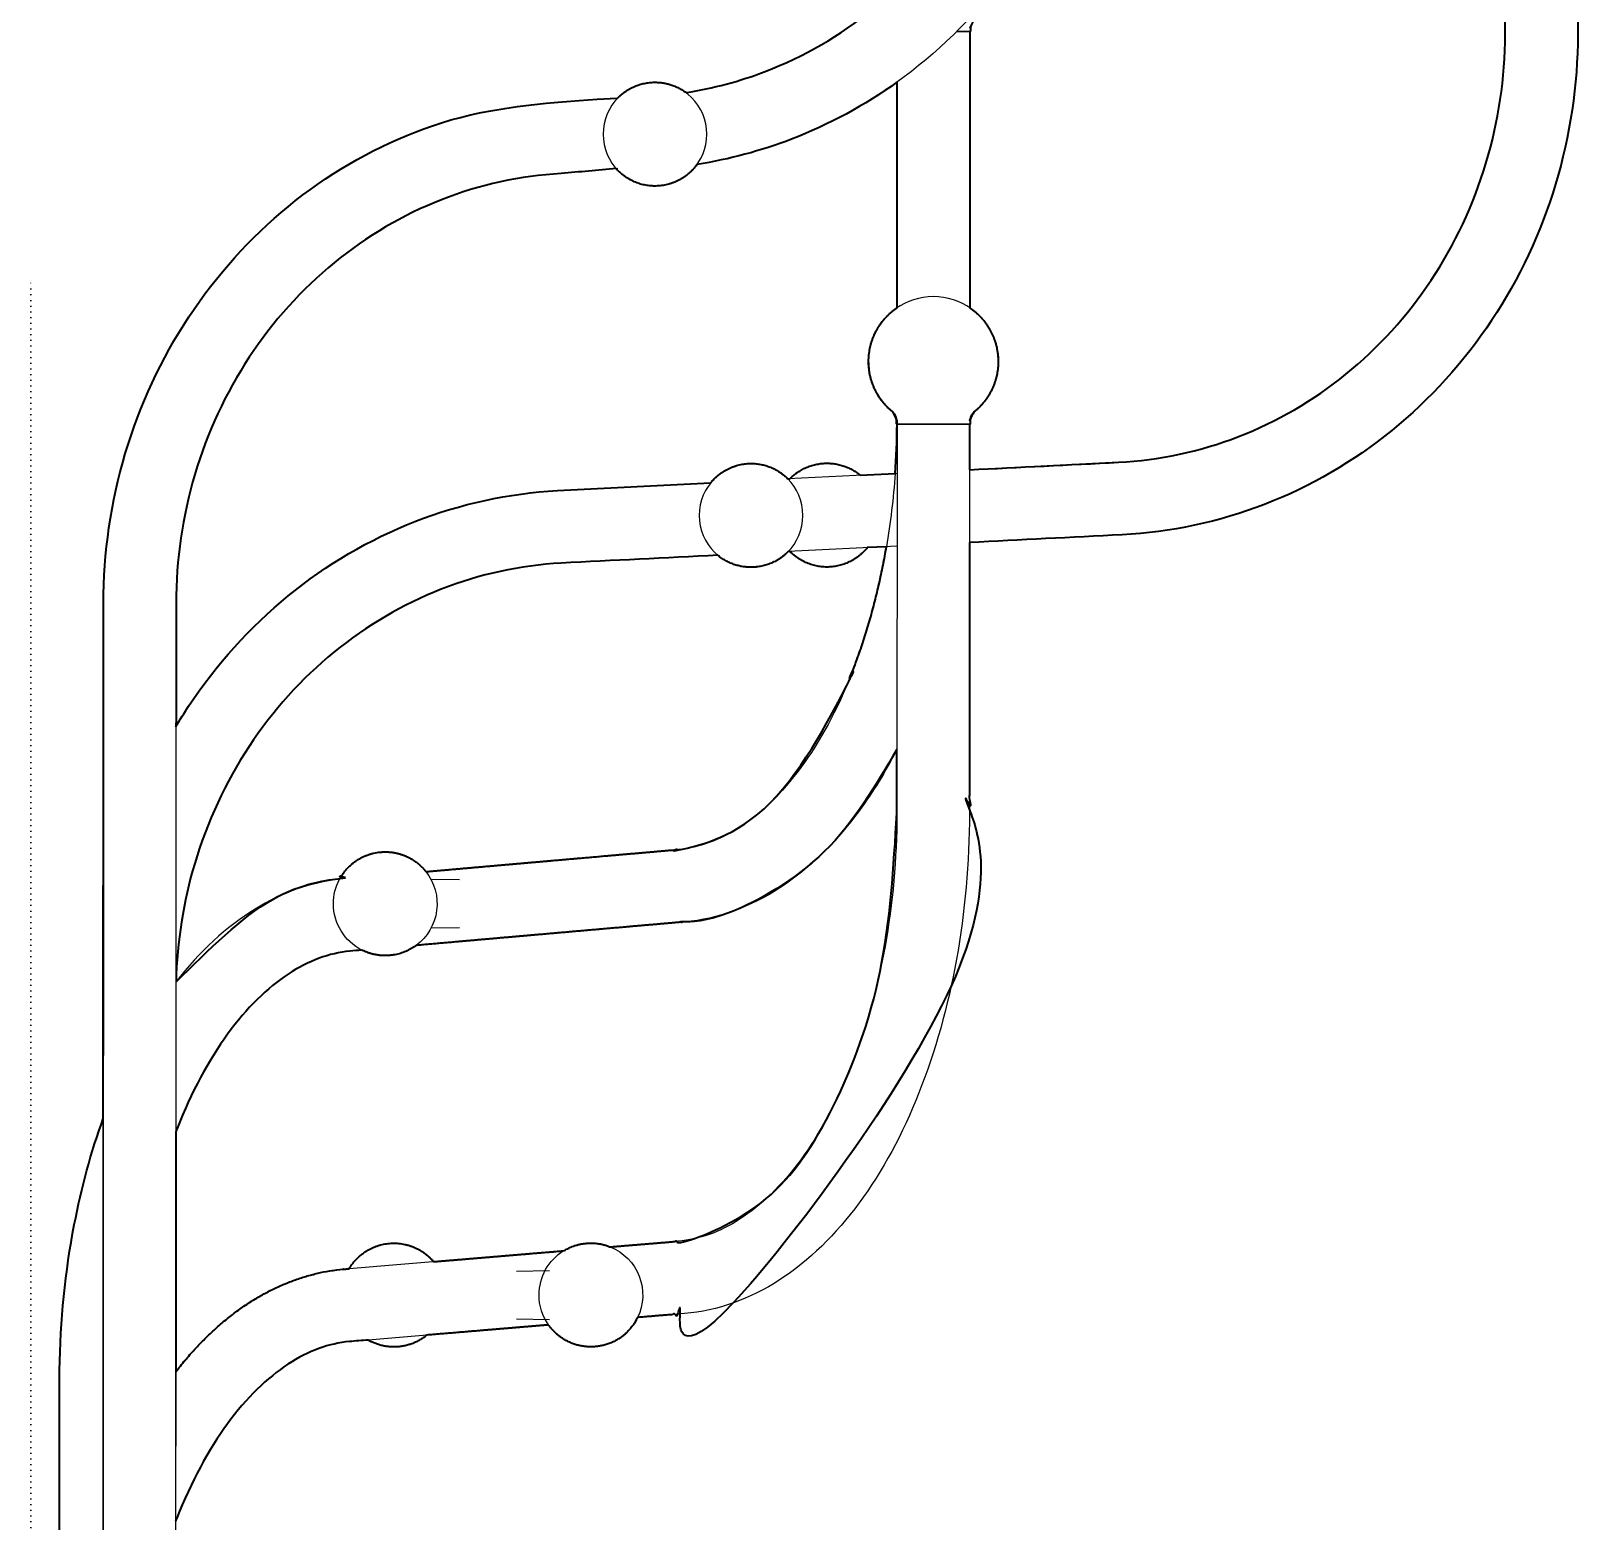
# Model space of a CAD drawing. Header units: millimetres. Extents: x 43 to 2212, y -454 to 621.
# Drawn here: x 1297.2 to 1595.6, y 159.3 to 446.5 of the extents above; entities that cross this region are included whole.
import ezdxf

# ---------------------------------------------------------------- set-up
doc = ezdxf.new("R2010")
doc.units = ezdxf.units.MM
doc.linetypes.add('Dots', pattern=[1, 0, -1])
doc.layers.add('Blocks', color=7, linetype='Continuous')
for name, color, linetype, lineweight, true_color in [('Blocks$Inner', 7, 'Continuous', 25, 0x007f00), ('Blocks$Outline', 7, 'Continuous', 35, 0xff3f3f), ('Groud', 7, 'Dots', 25, 0x243775)]:
    doc.layers.add(name, color=color, linetype=linetype, lineweight=lineweight, true_color=true_color)

# ---------------------------------------------------------------- blocks, each defined once
blk = doc.blocks.new('Coat Tree Wall Rack Right')
at = {"layer": 'Blocks$Inner'}
for p, q in [((284.35, 469.72), (284.32, 394.72)), ((298.35, 469.72), (298.32, 394.72)), ((181.07, 395.25), (181.04, 342)), ((167.06, 385.52), (167.04, 342.01)), ((113.15, 382.41), (112.97, 382.4)), ((113.21, 368.85), (102.25, 367.87)), ((166.93, 320.46), (166.93, 319.66)), ((167.03, 319.56), (167, 244.56)), ((181.03, 319.56), (181, 244.56)), ((181.13, 319.66), (181.13, 320.45)), ((209.73, 312.22), (181.03, 310.77)), ((167.03, 310.07), (145.99, 309)), ((167.02, 296.05), (146.02, 294.99)), ((210.43, 298.24), (181.02, 296.75)), ((132.46, 294.3), (102.24, 292.78)), ((27.99, 284.98), (27.98, 261.31)), ((27.98, 261.31), (27.88, 43.9)), ((82.67, 231.71), (77.15, 231.83)), ((82.66, 222.5), (77.14, 222.39)), ((27.96, 209.96), (27.93, 136.9)), ((124.88, 162.09), (111.74, 160.99)), ((93.65, 156.32), (100.02, 156.46)), ((93.66, 147.11), (100.02, 146.98)), ((126.05, 148.14), (117, 147.38)), ((5.52, 135.01), (5.5, 75))]:
    blk.add_line(p, q, dxfattribs=at)
for points in [[(101.53, 306.76), (131.08, 308.25)], [(13.99, 284.99), (13.91, 110.68), (13.9, 74.99), (13.91, 110.68), (13.96, 209.97)], [(124.89, 237.59), (110.19, 236.3), (100.93, 235.49), (76.18, 233.32)], [(126.11, 223.64), (115.32, 222.7), (98.24, 221.2), (74.3, 219.1)], [(63.85, 218.19), (61.51, 217.98), (61.48, 217.98)], [(102.76, 160.24), (61.38, 156.78), (60.25, 156.69)], [(99.83, 145.95), (65.01, 143.04), (61.42, 142.74)], [(27.93, 136.9), (27.91, 108.14)]]:
    blk.add_lwpolyline(points, dxfattribs=at)
at = {"layer": 'Blocks$Inner', "extrusion": (0, 0, -1)}
for centre in [(-120.34, 375.46), (-138.87, 301.98)]:
    blk.add_circle(centre, 10, dxfattribs=at)
at = {"layer": 'Blocks$Inner'}
for centre, radius, start, end in [((174.04, 331.65), 12.5, 308.4637, 231.4839), ((68.33, 227.13), 10, 38.2779, 151.8092), ((107.99, 151.72), 10, 67.9975, 121.5593)]:
    blk.add_arc(centre, radius, start, end, dxfattribs=at)
at = {"layer": 'Blocks$Inner', "extrusion": (0, 0, -1)}
for centre, start, end in [((-153.51, 302.03), 44.3551, 129.866), ((-153.51, 302.03), 218.8498, 315.3713), ((-68.33, 227.13), 141.7221, 233.3558), ((-68.33, 227.13), 0, 28.1908), ((-68.33, 227.13), 296.6358, 0), ((-68.33, 227.13), 233.3558, 296.6358), ((-70, 151.7), 30.5343, 139.9089), ((-107.99, 151.72), 0, 58.4407), ((-107.99, 151.72), 112.0025, 205.7034), ((-107.99, 151.72), 324.7398, 0), ((-107.99, 151.72), 205.7034, 324.7398), ((-70, 151.7), 230.5033, 299.94)]:
    blk.add_arc(centre, 10, start, end, dxfattribs=at)
at = {"layer": 'Blocks$Inner'}
for points, knots in [([(193.31, 464.99), (193.25, 456.55), (191.96, 448.13), (187.07, 432.08), (183.46, 424.46), (174.27, 410.73), (168.69, 404.62), (156.08, 394.46), (149.05, 390.4), (136.67, 385.65), (131.54, 384.28), (126.33, 383.47)], [80.00129, 80.00129, 80.00129, 80.00129, 80.304865, 80.304865, 80.608448, 80.608448, 80.912032, 80.912032, 81.215615, 81.215615, 81.418094, 81.418094, 81.418094, 81.418094]), ([(207.31, 464.98), (207.25, 455.2), (205.77, 445.42), (200.09, 426.76), (195.9, 417.89), (185.16, 401.83), (178.62, 394.66), (163.77, 382.68), (155.47, 377.87), (140.77, 372.23), (134.67, 370.6), (128.46, 369.63)], [79.999926, 79.999926, 79.999926, 79.999926, 80.303704, 80.303704, 80.607483, 80.607483, 80.911261, 80.911261, 81.21504, 81.21504, 81.417978, 81.417978, 81.417978, 81.417978]), ([(181.17, 395.35), (181.17, 395.34), (181.17, 395.33), (181.16, 395.32), (181.16, 395.31), (181.15, 395.29), (181.14, 395.28), (181.13, 395.27), (181.13, 395.27), (181.12, 395.26), (181.11, 395.26), (181.1, 395.25), (181.1, 395.25), (181.09, 395.25), (181.09, 395.25), (181.08, 395.25), (181.08, 395.25), (181.08, 395.25), (181.07, 395.25), (181.07, 395.25), (181.07, 395.25), (181.06, 395.25), (181.05, 395.25), (181.03, 395.25), (181.01, 395.25), (180.92, 395.25), (180.83, 395.24), (180.47, 395.24), (180.12, 395.24), (179.34, 395.24), (178.95, 395.24), (178.52, 395.24)], [8.305088, 8.305088, 8.305088, 8.305088, 8.326436, 8.326436, 8.357957, 8.357957, 8.385976, 8.385976, 8.406897, 8.406897, 8.421764, 8.421764, 8.44047, 8.44047, 8.458559, 8.458559, 8.475162, 8.475162, 8.546193, 8.546193, 8.686095, 8.686095, 8.968462, 8.968462, 9.537647, 9.537647, 10.66516, 10.66516, 12.895854, 12.895854, 14.557326, 14.557326, 14.557326, 14.557326]), ([(284.32, 394.72), (284.28, 386.28), (283.02, 377.86), (278.17, 361.8), (274.59, 354.17), (265.44, 340.42), (259.87, 334.29), (247.29, 324.1), (240.28, 320.03), (225.43, 314.29), (217.61, 312.62), (209.73, 312.22)], [75.001295, 75.001295, 75.001295, 75.001295, 75.304917, 75.304917, 75.608548, 75.608548, 75.912178, 75.912178, 76.215809, 76.215809, 76.519439, 76.519439, 76.519439, 76.519439]), ([(298.32, 394.72), (298.28, 384.93), (296.82, 375.15), (291.2, 356.49), (287.03, 347.6), (276.34, 331.52), (269.82, 324.34), (255.01, 312.33), (246.71, 307.51), (229.12, 300.7), (219.81, 298.71), (210.43, 298.24)], [75.001295, 75.001295, 75.001295, 75.001295, 75.305032, 75.305032, 75.60877, 75.60877, 75.912508, 75.912508, 76.216245, 76.216245, 76.519983, 76.519983, 76.519983, 76.519983]), ([(112.97, 382.4), (92.2, 381.34), (82.9, 379.31), (65.32, 372.43), (57.04, 367.57), (42.27, 355.5), (35.77, 348.28), (25.13, 332.16), (20.99, 323.25), (15.42, 304.56), (14, 294.77), (13.99, 284.99)], [0.177847, 0.177847, 0.177847, 0.177847, 0.48163, 0.48163, 0.785413, 0.785413, 1.089196, 1.089196, 1.39298, 1.39298, 1.696763, 1.696763, 1.696763, 1.696763]), ([(102.26, 367.87), (94.38, 367.43), (86.56, 365.72), (71.74, 359.9), (64.74, 355.79), (52.2, 345.53), (46.66, 339.38), (37.57, 325.58), (34.01, 317.93), (29.23, 301.85), (28, 293.42), (27.99, 284.98)], [11.004189, 11.004189, 11.004189, 11.004189, 11.307765, 11.307765, 11.61134, 11.61134, 11.914915, 11.914915, 12.21849, 12.21849, 12.522065, 12.522065, 12.522065, 12.522065]), ([(166.25, 321.87), (166.3, 321.83), (166.35, 321.79), (166.46, 321.68), (166.51, 321.62), (166.63, 321.47), (166.69, 321.37), (166.8, 321.16), (166.84, 321.04), (166.91, 320.76), (166.93, 320.61), (166.93, 320.46)], [91.745187315, 91.745187315, 91.745187315, 91.745187315, 91.745530532, 91.745530532, 91.745873748, 91.745873748, 91.746216965, 91.746216965, 91.746560182, 91.746560182, 91.746903398, 91.746903398, 91.746903398, 91.746903398]), ([(166.93, 319.66), (166.93, 319.65), (166.93, 319.64), (166.94, 319.62), (166.95, 319.61), (166.96, 319.59), (166.97, 319.59), (166.98, 319.58), (166.98, 319.58), (166.99, 319.57), (166.99, 319.57), (167, 319.57), (167, 319.57), (167.01, 319.57), (167.01, 319.57), (167.02, 319.56), (167.02, 319.56), (167.02, 319.56), (167.02, 319.56), (167.03, 319.56), (167.03, 319.56), (167.04, 319.56), (167.05, 319.56), (167.09, 319.56), (167.16, 319.56), (167.44, 319.56), (167.76, 319.56), (168.58, 319.56), (169.1, 319.56), (170.26, 319.55), (170.93, 319.55), (172.32, 319.55), (173.07, 319.55), (174.56, 319.55), (175.31, 319.55), (176.74, 319.55), (177.43, 319.55), (178.65, 319.55), (179.19, 319.55), (180.08, 319.55), (180.44, 319.55), (180.79, 319.55), (180.88, 319.55), (180.97, 319.56), (181, 319.56), (181.02, 319.56), (181.03, 319.56), (181.03, 319.56), (181.04, 319.56), (181.04, 319.56), (181.04, 319.56), (181.05, 319.56), (181.05, 319.56), (181.05, 319.56), (181.06, 319.56), (181.06, 319.56), (181.07, 319.56), (181.08, 319.57), (181.08, 319.57), (181.09, 319.58), (181.1, 319.58), (181.11, 319.59), (181.11, 319.6), (181.12, 319.62), (181.13, 319.63), (181.13, 319.64), (181.13, 319.65), (181.13, 319.66)], [7.078187, 7.078187, 7.078187, 7.078187, 7.110917, 7.110917, 7.143026, 7.143026, 7.17501, 7.17501, 7.189669, 7.189669, 7.201349, 7.201349, 7.218927, 7.218927, 7.233601, 7.233601, 7.25447, 7.25447, 7.296524, 7.296524, 7.422483, 7.422483, 7.800235, 7.800235, 8.936937, 8.936937, 11.229293, 11.229293, 13.459467, 13.459467, 15.690255, 15.690255, 17.920839, 17.920839, 20.151386, 20.151386, 22.381931, 22.381931, 24.612506, 24.612506, 26.843201, 26.843201, 27.970603, 27.970603, 28.53973, 28.53973, 28.822067, 28.822067, 28.961955, 28.961955, 29.032979, 29.032979, 29.049575, 29.049575, 29.06766, 29.06766, 29.086366, 29.086366, 29.101235, 29.101235, 29.122155, 29.122155, 29.150174, 29.150174, 29.181695, 29.181695, 29.203042, 29.203042, 29.203042, 29.203042]), ([(181.13, 320.45), (181.13, 320.6), (181.15, 320.75), (181.22, 321.03), (181.27, 321.15), (181.38, 321.37), (181.44, 321.46), (181.55, 321.61), (181.61, 321.68), (181.72, 321.78), (181.77, 321.82), (181.81, 321.86)], [29.998043129, 29.998043129, 29.998043129, 29.998043129, 29.998386345, 29.998386345, 29.998729562, 29.998729562, 29.999072779, 29.999072779, 29.999415995, 29.999415995, 29.999759212, 29.999759212, 29.999759212, 29.999759212]), ([(27.98, 261.31), (28.76, 262.62), (29.57, 263.91), (35.73, 273.24), (42.23, 280.45), (57, 292.51), (65.28, 297.36), (82.85, 304.23), (92.15, 306.25), (101.53, 306.76)], [36.1962326, 36.1962326, 36.1962326, 36.1962326, 36.2441327, 36.2441327, 36.5478745, 36.5478745, 36.8516162, 36.8516162, 37.1553579, 37.1553579, 37.1553579, 37.1553579]), ([(164.98, 295.94), (164.9, 295.49), (164.82, 295.03), (163.25, 286.32), (161.05, 278.49), (155.5, 264.52), (152.16, 258.38), (144.8, 248.38), (140.8, 244.53), (132.79, 239.32), (128.8, 237.93), (124.89, 237.59)], [0.286976, 0.286976, 0.286976, 0.286976, 0.303654, 0.303654, 0.607307, 0.607307, 0.910961, 0.910961, 1.214614, 1.214614, 1.518268, 1.518268, 1.518268, 1.518268]), ([(102.24, 292.78), (94.36, 292.35), (86.54, 290.65), (71.72, 284.84), (64.72, 280.74), (52.17, 270.49), (46.63, 264.35), (37.53, 250.56), (33.98, 242.91), (29.19, 226.83), (27.96, 218.4), (27.96, 209.96)], [30.265557, 30.265557, 30.265557, 30.265557, 30.569183, 30.569183, 30.872808, 30.872808, 31.176434, 31.176434, 31.480059, 31.480059, 31.783685, 31.783685, 31.783685, 31.783685]), ([(167, 256.88), (164.82, 252.63), (162.4, 248.68), (155.26, 238.96), (150.11, 233.89), (138.75, 226.5), (132.5, 224.2), (126.11, 223.64)], [2.3068754, 2.3068754, 2.3068754, 2.3068754, 2.4845963, 2.4845963, 2.7883146, 2.7883146, 3.0920328, 3.0920328, 3.0920328, 3.0920328]), ([(167, 244.56), (166.98, 235.86), (166.2, 227.16), (163.22, 210.64), (161.02, 202.83), (155.47, 188.88), (152.13, 182.76), (144.77, 172.79), (140.78, 168.97), (132.77, 163.79), (128.79, 162.42), (124.88, 162.09)], [74.99993, 74.99993, 74.99993, 74.99993, 75.303584, 75.303584, 75.607237, 75.607237, 75.910891, 75.910891, 76.214544, 76.214544, 76.518198, 76.518198, 76.518198, 76.518198]), ([(181, 244.56), (180.98, 235.04), (180.13, 225.54), (176.85, 207.33), (174.41, 198.64), (168.1, 182.76), (164.23, 175.58), (155.21, 163.36), (150.07, 158.3), (138.69, 150.95), (132.44, 148.67), (126.05, 148.14)], [75.001295, 75.001295, 75.001295, 75.001295, 75.305013, 75.305013, 75.608731, 75.608731, 75.912449, 75.912449, 76.216168, 76.216168, 76.519886, 76.519886, 76.519886, 76.519886]), ([(59.52, 231.85), (53.87, 231.21), (48.35, 229.22), (37.63, 222.67), (32.51, 217.89), (27.99, 212.07)], [70.2236678, 70.2236678, 70.2236678, 70.2236678, 70.4924448, 70.4924448, 70.7899117, 70.7899117, 70.7899117, 70.7899117]), ([(61.52, 217.98), (57.6, 217.61), (53.61, 216.19), (45.6, 210.92), (41.6, 207.04), (34.27, 196.98), (30.93, 190.81), (28.1, 183.62), (28.02, 183.42), (27.95, 183.23)], [2.3815161, 2.3815161, 2.3815161, 2.3815161, 2.6851418, 2.6851418, 2.9887674, 2.9887674, 3.2923931, 3.2923931, 3.3007319, 3.3007319, 3.3007319, 3.3007319]), ([(13.95, 185.76), (11.62, 179.32), (9.75, 172.43), (6.62, 156.22), (5.67, 146.74), (5.53, 136.49), (5.52, 135.75), (5.52, 135.01)], [1.0042974, 1.0042974, 1.0042974, 1.0042974, 1.2442962, 1.2442962, 1.5480362, 1.5480362, 1.5716623, 1.5716623, 1.5716623, 1.5716623]), ([(60.23, 156.69), (54.33, 156.16), (48.56, 154.16), (37.6, 147.51), (32.46, 142.73), (27.93, 136.9)], [141.7104247, 141.7104247, 141.7104247, 141.7104247, 141.9904205, 141.9904205, 142.2887034, 142.2887034, 142.2887034, 142.2887034]), ([(61.45, 142.74), (57.53, 142.38), (53.56, 140.98), (45.55, 135.74), (41.56, 131.89), (34.23, 121.87), (30.9, 115.71), (28.06, 108.53), (27.99, 108.34), (27.91, 108.14)], [144.9165345, 144.9165345, 144.9165345, 144.9165345, 145.2199279, 145.2199279, 145.5235537, 145.5235537, 145.8271795, 145.8271795, 145.8354726, 145.8354726, 145.8354726, 145.8354726])]:
    blk.add_open_spline(points, degree=3, knots=knots, dxfattribs=at)
for points, weights in [([(178.52, 395.24), (181.05, 395.24), (181.07, 395.25)], [0.855509230145, 0.836731747653, 0.998231756933]), ([(102.25, 367.87), (102.26, 367.87), (102.26, 367.87)], [1, 0.99950189221, 0.999005478631]), ([(169.02, 319.56), (169.04, 319.56), (169.2, 319.56)], [0.940080231608, 0.751690412605, 0.973470703682]), ([(169.42, 319.56), (170.3, 319.56), (172.26, 319.55)], [0.880058750288, 0.820650972805, 0.894396793919]), ([(171.13, 319.57), (170.57, 319.57), (170.07, 319.57)], [0.881535409224, 0.867754053883, 0.860760120048]), ([(173.41, 319.55), (173.43, 319.55), (173.59, 319.55)], [0.945843740307, 0.751365011558, 0.966701350724]), ([(174.66, 319.57), (174.63, 319.57), (174.48, 319.57)], [0.945843740307, 0.751365011558, 0.966701350724]), ([(178.65, 319.56), (177.76, 319.56), (175.8, 319.57)], [0.880058750288, 0.820650972805, 0.894396793919]), ([(179.05, 319.56), (179.02, 319.56), (178.87, 319.56)], [0.940080231608, 0.751690412605, 0.973470703682]), ([(102.24, 292.78), (102.24, 292.78), (102.24, 292.78)], [1, 0.999724994904, 0.999450506226]), ([(61.48, 217.98), (61.5, 217.98), (61.52, 217.98)], [1, 0.998812491043, 0.997634611381]), ([(60.25, 156.69), (60.24, 156.69), (60.23, 156.69)], [1, 0.998982275431, 0.997971623497]), ([(61.42, 142.74), (61.44, 142.74), (61.45, 142.74)], [1, 0.998811412021, 0.997632470844])]:
    blk.add_rational_spline(points, weights, degree=2, dxfattribs=at)
for points in [[(178.52, 395.24), (178.52, 395.24), (178.52, 395.24), (178.52, 395.24)], [(167.03, 319.56), (167.01, 316.38), (166.88, 313.2), (166.66, 310.05)], [(167.03, 320.25), (167.03, 320.02), (167.03, 319.79), (167.03, 319.56)], [(166.66, 310.05), (166.33, 305.27), (165.76, 300.54), (164.98, 295.94)], [(27.99, 212.07), (27.98, 212.06), (27.97, 212.05), (27.96, 212.04)], [(61.45, 142.74), (61.45, 142.74), (61.45, 142.74), (61.45, 142.74)]]:
    blk.add_open_spline(points, degree=3, dxfattribs=at)
for points, weights, knots in [([(170.07, 319.57), (167.03, 319.57), (167.03, 319.56), (167.03, 319.55), (174.03, 319.55), (181.03, 319.55), (181.03, 319.56), (181.03, 319.56), (176.93, 319.57)], [0.860760120047, 0.821066453319, 1, 0.707106781187, 1, 0.707106781187, 1, 0.789538769094, 0.881535409312], [5.323559, 5.323559, 5.323559, 6.283185, 6.283185, 7.853982, 7.853982, 9.424778, 9.424778, 10.553489, 10.553489, 10.553489]), ([(169.86, 319.57), (168.94, 319.56), (168.94, 319.56), (168.94, 319.56), (169.02, 319.56)], [0.860102558823, 0.884522786482, 1, 0.966121425534, 0.940080231616], [7.3819766, 7.3819766, 7.3819766, 8.0012848, 8.0012848, 8.1829768, 8.1829768, 8.1829768]), ([(171.2, 319.57), (169.03, 319.57), (169.03, 319.56), (169.03, 319.56), (174.03, 319.55), (179.03, 319.55), (179.03, 319.56), (179.03, 319.56), (174.03, 319.57), (172.48, 319.57), (171.2, 319.57)], [0.860760120049, 0.821066453316, 1, 0.707106781187, 1, 0.707106781187, 1, 0.707106781187, 1, 0.886040327871, 0.860760120049], [2.181966, 2.181966, 2.181966, 3.141593, 3.141593, 4.712389, 4.712389, 6.283185, 6.283185, 7.853982, 7.853982, 8.465151, 8.465151, 8.465151]), ([(169.2, 319.56), (169.66, 319.56), (169.66, 319.56), (169.66, 319.56), (169.48, 319.56)], [0.973470703682, 0.721033641458, 1, 0.833773823288, 0.856224884897], [9.497391, 9.497391, 9.497391, 10.993497, 10.993497, 11.884974, 11.884974, 11.884974]), ([(169.48, 319.56), (169.4, 319.56), (169.4, 319.56), (169.4, 319.56), (169.42, 319.56)], [0.85622488708, 0.833773815205, 1, 0.915856047787, 0.880058757355], [11.884974, 11.884974, 11.884974, 12.77645, 12.77645, 13.227717, 13.227717, 13.227717]), ([(170.1, 319.57), (170.06, 319.57), (170.03, 319.57), (169.92, 319.57), (169.86, 319.57)], [0.890792169049, 0.927401158625, 1, 0.822583994695, 0.860102558827], [6.041138, 6.041138, 6.041138, 6.430489, 6.430489, 7.381977, 7.381977, 7.381977]), ([(170.73, 319.57), (170.78, 319.57), (170.78, 319.57), (170.78, 319.57), (170.28, 319.57), (170.19, 319.57), (170.1, 319.57)], [0.877215011037, 0.912419034962, 1, 0.707106781187, 1, 0.927401158617, 0.890792169041], [3.611292, 3.611292, 3.611292, 4.080992, 4.080992, 5.651788, 5.651788, 6.041138, 6.041138, 6.041138]), ([(170.78, 319.57), (170.71, 319.57), (170.71, 319.57), (170.71, 319.57), (170.73, 319.57)], [0.855397093751, 0.837121589834, 1, 0.912419043096, 0.877215017575], [2.26807, 2.26807, 2.26807, 3.141593, 3.141593, 3.611292, 3.611292, 3.611292]), ([(174.48, 319.57), (174.25, 319.57), (174.03, 319.57), (172.2, 319.57), (170.78, 319.57)], [0.966701358698, 0.98227843202, 1, 0.869985234448, 0.855397103422], [36.542393, 36.542393, 36.542393, 36.6374344, 36.6374344, 37.334708, 37.334708, 37.334708]), ([(176.93, 319.57), (175.55, 319.57), (174.03, 319.57), (172.51, 319.57), (171.13, 319.57)], [0.881535407791, 0.917568010352, 1, 0.917568013732, 0.881535410745], [10.5534887, 10.5534887, 10.5534887, 10.9955743, 10.9955743, 11.4376599, 11.4376599, 11.4376599]), ([(172.26, 319.55), (172.3, 319.55), (172.33, 319.55), (172.44, 319.55), (172.5, 319.55)], [0.894396793927, 0.930892759189, 1, 0.81921655153, 0.861604232614], [13.976622, 13.976622, 13.976622, 14.347247, 14.347247, 15.316794, 15.316794, 15.316794]), ([(172.5, 319.55), (172.65, 319.55), (172.92, 319.55), (173.35, 319.55), (173.41, 319.55)], [0.861604235813, 0.819216544708, 1, 0.737296747538, 0.945843728411], [15.316794, 15.316794, 15.316794, 16.286342, 16.286342, 17.695229, 17.695229, 17.695229]), ([(173.59, 319.55), (173.81, 319.55), (174.03, 319.55), (175.87, 319.55), (177.28, 319.55)], [0.966701358698, 0.98227843202, 1, 0.869985234448, 0.855397103422], [19.009074, 19.009074, 19.009074, 19.1041154, 19.1041154, 19.801389, 19.801389, 19.801389]), ([(175.57, 319.57), (175.42, 319.57), (175.15, 319.57), (174.72, 319.57), (174.66, 319.57)], [0.861604235812, 0.81921654471, 1, 0.737296747536, 0.945843728415], [32.850114, 32.850114, 32.850114, 33.819661, 33.819661, 35.228548, 35.228548, 35.228548]), ([(175.8, 319.57), (175.77, 319.57), (175.73, 319.57), (175.62, 319.57), (175.57, 319.57)], [0.894396793927, 0.930892759189, 1, 0.81921655153, 0.861604232614], [31.509941, 31.509941, 31.509941, 31.880566, 31.880566, 32.850114, 32.850114, 32.850114]), ([(177.28, 319.55), (177.35, 319.55), (177.35, 319.55), (177.35, 319.55), (177.33, 319.55)], [0.855397093751, 0.837121589834, 1, 0.912419043096, 0.877215017575], [19.801389, 19.801389, 19.801389, 20.674912, 20.674912, 21.144611, 21.144611, 21.144611]), ([(177.33, 319.55), (177.28, 319.55), (177.28, 319.55), (177.28, 319.55), (177.78, 319.55), (177.88, 319.55), (177.97, 319.55)], [0.877215011037, 0.912419034962, 1, 0.707106781187, 1, 0.927401158617, 0.890792169041], [21.144611, 21.144611, 21.144611, 21.614311, 21.614311, 23.185107, 23.185107, 23.574457, 23.574457, 23.574457]), ([(177.97, 319.55), (178, 319.55), (178.04, 319.55), (178.14, 319.55), (178.2, 319.55)], [0.890792169049, 0.927401158625, 1, 0.822583994695, 0.860102558827], [23.574457, 23.574457, 23.574457, 23.963808, 23.963808, 24.915296, 24.915296, 24.915296]), ([(178.2, 319.55), (179.12, 319.56), (179.12, 319.56), (179.12, 319.56), (179.05, 319.56)], [0.860102558824, 0.884522786484, 1, 0.966121425532, 0.940080231612], [24.9152957, 24.9152957, 24.9152957, 25.5346039, 25.5346039, 25.7162958, 25.7162958, 25.7162958]), ([(178.87, 319.56), (178.4, 319.56), (178.4, 319.56), (178.4, 319.56), (178.59, 319.56)], [0.973470703682, 0.721033641458, 1, 0.833773823288, 0.856224884897], [27.03071, 27.03071, 27.03071, 28.526816, 28.526816, 29.418293, 29.418293, 29.418293]), ([(178.59, 319.56), (178.66, 319.56), (178.66, 319.56), (178.66, 319.56), (178.65, 319.56)], [0.856224887079, 0.833773815211, 1, 0.91585604778, 0.88005875735], [29.418293, 29.418293, 29.418293, 30.309769, 30.309769, 30.761036, 30.761036, 30.761036])]:
    blk.add_rational_spline(points, weights, degree=2, knots=knots, dxfattribs=at)
at = {"layer": 'Blocks$Outline'}
for points in [[(167.04, 342.01), (167.06, 385.52)], [(101.53, 306.76), (131.08, 308.25)], [(145.99, 309), (146.36, 309.02)], [(159.92, 309.71), (166.66, 310.05)], [(164.98, 295.94), (161.29, 295.76)], [(146.39, 295.01), (146.02, 294.99)], [(167, 244.56), (167, 244.56)], [(27.95, 183.23), (27.93, 136.9)]]:
    blk.add_lwpolyline(points, dxfattribs=at)
for points, knots in [([(298.35, 469.72), (298.34, 444.72), (298.33, 419.72), (298.32, 394.72), (298.28, 384.93), (296.82, 375.15), (291.2, 356.49), (287.03, 347.6), (276.34, 331.52), (269.82, 324.34), (255.01, 312.33), (246.71, 307.51), (229.12, 300.7), (219.81, 298.71), (210.43, 298.24), (200.63, 297.74), (190.83, 297.25), (181.02, 296.75)], [0.000247, 0.000247, 0.000247, 0.000247, 75.001224, 75.001224, 75.001224, 75.304962, 75.304962, 75.6087, 75.6087, 75.912439, 75.912439, 76.216177, 76.216177, 76.519915, 76.519915, 76.519915, 105.968531, 105.968531, 105.968531, 105.968531]), ([(181.03, 310.77), (190.6, 311.26), (200.16, 311.74), (209.73, 312.22), (217.61, 312.62), (225.43, 314.29), (240.28, 320.03), (247.29, 324.1), (259.87, 334.29), (265.44, 340.42), (274.59, 354.17), (278.17, 361.8), (283.02, 377.86), (284.28, 386.28), (284.32, 394.72), (284.33, 419.72), (284.34, 444.72), (284.35, 469.72)], [-105.254949, -105.254949, -105.254949, -105.254949, -76.519373, -76.519373, -76.519373, -76.215742, -76.215742, -75.91211, -75.91211, -75.608479, -75.608479, -75.304848, -75.304848, -75.001225, -75.001225, -75.001225, -0.000243, -0.000243, -0.000243, -0.000243]), ([(126.33, 383.47), (131.54, 384.28), (136.67, 385.65), (149.05, 390.4), (156.08, 394.46), (162.79, 399.87), (163.19, 400.2), (163.59, 400.53), (163.59, 400.53)], [-81.4180941, -81.4180941, -81.4180941, -81.4180941, -81.2156141, -81.2156141, -80.91203, -80.91203, -80.8925548, -80.8925546, -80.8925546, -80.8925546, -80.8925546]), ([(167.06, 385.52), (160.74, 380.98), (153.87, 377.26), (140.77, 372.23), (134.67, 370.6), (128.46, 369.63)], [80.966511, 80.966511, 80.966511, 80.966511, 81.2150392, 81.2150392, 81.4179779, 81.4179779, 81.4179779, 81.4179779]), ([(13.95, 185.76), (13.96, 218.84), (13.98, 251.91), (13.99, 284.99), (14, 294.77), (15.42, 304.56), (20.99, 323.25), (25.13, 332.16), (35.77, 348.28), (42.27, 355.5), (57.04, 367.57), (65.32, 372.43), (82.9, 379.31), (92.2, 381.34), (112.97, 382.4), (113.03, 382.41), (113.09, 382.41), (113.15, 382.41)], [-100.923503, -100.923503, -100.923503, -100.923503, -1.696763, -1.696763, -1.696763, -1.39298, -1.39298, -1.089196, -1.089196, -0.785413, -0.785413, -0.48163, -0.48163, -0.177847, -0.177847, -0.177847, 0, 0, 0, 0]), ([(102.25, 367.87), (94.38, 367.43), (86.56, 365.72), (71.74, 359.9), (64.74, 355.79), (52.2, 345.53), (46.66, 339.38), (37.57, 325.58), (34.01, 317.93), (29.23, 301.85), (28, 293.42), (27.99, 284.98), (27.99, 277.09), (27.99, 269.2), (27.98, 261.31), (27.98, 261.31), (28.76, 262.62), (29.57, 263.91), (35.73, 273.24), (42.23, 280.45), (57, 292.51), (65.28, 297.36), (82.85, 304.23), (92.15, 306.25), (101.53, 306.76)], [11.004258, 11.004258, 11.004258, 11.004258, 11.307765, 11.307765, 11.61134, 11.61134, 11.914915, 11.914915, 12.21849, 12.21849, 12.522065, 12.522065, 12.522065, 36.195691, 36.196233, 36.196233, 36.196233, 36.244133, 36.244133, 36.547874, 36.547874, 36.851616, 36.851616, 37.155358, 37.155358, 37.155358, 37.155358]), ([(167.03, 319.56), (167.03, 319.56), (167.03, 319.56), (167.02, 319.56), (167.02, 319.56), (167.02, 319.56), (167.02, 319.56), (167.01, 319.57), (167.01, 319.57), (167, 319.57), (167, 319.57), (166.99, 319.57), (166.99, 319.57), (166.98, 319.58), (166.98, 319.58), (166.97, 319.59), (166.96, 319.59), (166.95, 319.61), (166.94, 319.62), (166.93, 319.64), (166.93, 319.65), (166.93, 319.66)], [-7.3558508, -7.3558508, -7.3558508, -7.3558508, -7.2965242, -7.2965242, -7.2544704, -7.2544704, -7.2336008, -7.2336008, -7.2189268, -7.2189268, -7.2013491, -7.2013491, -7.1896693, -7.1896693, -7.1750104, -7.1750104, -7.1430263, -7.1430263, -7.1109168, -7.1109168, -7.0781872, -7.0781872, -7.0781872, -7.0781872]), ([(102.24, 292.78), (94.36, 292.35), (86.54, 290.64), (71.72, 284.84), (64.72, 280.74), (52.17, 270.49), (46.63, 264.35), (37.53, 250.56), (33.98, 242.91), (29.39, 227.5), (28.18, 219.8), (27.99, 212.07)], [30.265595, 30.265595, 30.265595, 30.265595, 30.569183, 30.569183, 30.872808, 30.872808, 31.176434, 31.176434, 31.480059, 31.480059, 31.758397, 31.758397, 31.758397, 31.758397]), ([(167, 244.56), (167, 244.56), (167, 244.56), (167, 244.56), (167, 248.67), (167, 252.77), (167, 256.88)], [-74.99993, -74.99993, -74.99993, -74.99993, -74.99993, -74.99993, -74.99993, -62.685948, -62.685948, -62.685948, -62.685948]), ([(61.48, 217.98), (57.58, 217.61), (53.6, 216.19), (45.6, 210.92), (41.6, 207.04), (34.27, 196.98), (30.93, 190.81), (28.1, 183.62), (28.02, 183.42), (27.95, 183.23)], [2.3823673, 2.3823673, 2.3823673, 2.3823673, 2.6851418, 2.6851418, 2.9887674, 2.9887674, 3.2923931, 3.2923931, 3.3007319, 3.3007319, 3.3007319, 3.3007319]), ([(63.85, 218.19), (63.07, 218.12), (62.29, 218.05), (61.51, 217.98), (61.5, 217.98), (61.49, 217.98), (61.48, 217.98)], [0, 0, 0, 0, 2.35108, 2.35108, 2.35108, 2.375147, 2.375147, 2.375147, 2.375147]), ([(5.5, 75), (5.5, 95), (5.51, 115.01), (5.52, 135.01), (5.52, 135.75), (5.53, 136.49), (5.67, 146.74), (6.62, 156.22), (9.75, 172.43), (11.62, 179.32), (13.95, 185.76)], [-61.577574, -61.577574, -61.577574, -61.577574, -1.571662, -1.571662, -1.571662, -1.548036, -1.548036, -1.244296, -1.244296, -1.004297, -1.004297, -1.004297, -1.004297]), ([(61.42, 142.74), (57.52, 142.38), (53.55, 140.98), (45.55, 135.74), (41.56, 131.89), (34.23, 121.87), (30.9, 115.71), (28.06, 108.53), (27.99, 108.34), (27.91, 108.14)], [144.9157903, 144.9157903, 144.9157903, 144.9157903, 145.2185633, 145.2185633, 145.5221891, 145.5221891, 145.8258149, 145.8258149, 145.8341081, 145.8341081, 145.8341081, 145.8341081])]:
    blk.add_open_spline(points, degree=3, knots=knots, dxfattribs=at)
for points, weights, degree, knots in [([(186.02, 403.66), (186.02, 403.66), (186.02, 403.66), (186.02, 403.66), (185.27, 401.23), (183.84, 399.13), (181.85, 397.55), (181.8, 397.51), (181.75, 397.47), (181.65, 397.37), (181.59, 397.3), (181.47, 397.15), (181.41, 397.06), (181.31, 396.84), (181.26, 396.72), (181.19, 396.44), (181.17, 396.29), (181.17, 396.14), (181.17, 395.88), (181.17, 395.61), (181.17, 395.35), (181.17, 395.34), (181.17, 395.33), (181.16, 395.32), (181.16, 395.31), (181.15, 395.29), (181.14, 395.28), (181.13, 395.27), (181.13, 395.27), (181.12, 395.26), (181.11, 395.26), (181.1, 395.25), (181.1, 395.25), (181.09, 395.25), (181.09, 395.25), (181.08, 395.25), (181.08, 395.25), (181.08, 395.25), (181.07, 395.25), (181.07, 395.25), (181.07, 395.25), (181.07, 395.25)], [1, 0.99999999361, 0.99999999361, 1, 0.970185623852, 0.970185623852, 1, 1, 1, 1, 1, 1, 1, 1, 1, 1, 1, 1, 1, 1, 1, 1, 1, 1, 1, 1, 1, 1, 1, 1, 1, 1, 1, 1, 1, 1, 1, 1, 1, 1, 1, 1], 3, [0, 0, 0, 0, 0.003461, 0.003461, 0.003461, 7.508371, 7.508371, 7.508371, 7.508714, 7.508714, 7.509057, 7.509057, 7.5094, 7.5094, 7.509744, 7.509744, 7.510087, 7.510087, 7.510087, 8.305088, 8.305088, 8.305088, 8.326436, 8.326436, 8.357957, 8.357957, 8.385976, 8.385976, 8.406897, 8.406897, 8.421764, 8.421764, 8.44047, 8.44047, 8.458559, 8.458559, 8.475162, 8.475162, 8.546193, 8.546193, 8.647702, 8.647702, 8.647702, 8.647702]), ([(113.15, 382.41), (116.09, 385.46), (120.34, 385.46), (123.66, 385.46), (126.33, 383.47)], [0.853614872108, 0.850552764087, 1, 0.878865280682, 0.857928307722], 2, [7.693057, 7.693057, 7.693057, 15.707963, 15.707963, 22.20446, 22.20446, 22.20446]), ([(128.46, 369.63), (125.47, 365.46), (120.34, 365.46), (115.85, 365.46), (112.86, 368.82)], [0.859243939093, 0.824685388699, 1, 0.843158944807, 0.85429116461], 2, [37.721707, 37.721707, 37.721707, 47.12389, 47.12389, 55.535329, 55.535329, 55.535329]), ([(166.93, 319.66), (166.93, 319.93), (166.93, 320.19), (166.93, 320.46), (166.93, 320.61), (166.91, 320.76), (166.84, 321.04), (166.8, 321.16), (166.69, 321.37), (166.63, 321.47), (166.51, 321.62), (166.46, 321.68), (166.35, 321.79), (166.3, 321.83), (166.25, 321.87), (161.95, 325.29), (160.42, 330.58), (162.24, 335.77), (163.12, 338.29), (164.76, 340.46), (167.04, 342.01)], [1, 1, 1, 1, 1, 1, 1, 1, 1, 1, 1, 1, 1, 1, 1, 0.876903313368, 0.876903313368, 1, 0.936228042164, 0.905494037806, 0.907797986926], 3, [-92.541905, -92.541905, -92.541905, -92.541905, -91.746903, -91.746903, -91.746903, -91.74656, -91.74656, -91.746217, -91.746217, -91.745874, -91.745874, -91.745531, -91.745531, -91.745187, -91.745187, -91.745187, -76.30883, -76.30883, -76.30883, -68.31181, -68.31181, -68.31181, -68.31181]), ([(181.04, 342), (183.33, 340.45), (184.96, 338.28), (185.84, 335.76), (187.65, 330.57), (186.12, 325.28), (181.81, 321.86), (181.77, 321.82), (181.72, 321.78), (181.61, 321.68), (181.55, 321.61), (181.44, 321.46), (181.38, 321.37), (181.27, 321.15), (181.22, 321.03), (181.15, 320.75), (181.13, 320.6), (181.13, 320.45), (181.13, 320.19), (181.13, 319.92), (181.13, 319.66), (181.13, 319.65), (181.13, 319.64), (181.13, 319.63), (181.12, 319.62), (181.11, 319.6), (181.11, 319.59), (181.1, 319.58), (181.09, 319.58), (181.08, 319.57), (181.08, 319.57), (181.07, 319.56), (181.06, 319.56), (181.06, 319.56), (181.05, 319.56), (181.05, 319.56), (181.05, 319.56), (181.04, 319.56), (181.04, 319.56), (181.04, 319.56), (181.03, 319.56), (181.03, 319.56), (181.03, 319.56)], [0.907798517308, 0.905489326418, 0.936223153982, 1, 0.876903313368, 0.876903313368, 1, 1, 1, 1, 1, 1, 1, 1, 1, 1, 1, 1, 1, 1, 1, 1, 1, 1, 1, 1, 1, 1, 1, 1, 1, 1, 1, 1, 1, 1, 1, 1, 1, 1, 1, 1, 1], 3, [-53.43375, -53.43375, -53.43375, -53.43375, -45.436116, -45.436116, -45.436116, -29.999759, -29.999759, -29.999759, -29.999416, -29.999416, -29.999073, -29.999073, -29.99873, -29.99873, -29.998386, -29.998386, -29.998043, -29.998043, -29.998043, -29.203042, -29.203042, -29.203042, -29.181695, -29.181695, -29.150174, -29.150174, -29.122155, -29.122155, -29.101235, -29.101235, -29.086366, -29.086366, -29.06766, -29.06766, -29.049575, -29.049575, -29.032979, -29.032979, -28.961955, -28.961955, -28.860606, -28.860418, -28.860418, -28.860418, -28.860418]), ([(131.08, 308.25), (134.09, 311.98), (138.87, 311.98), (143.05, 311.98), (145.99, 309)], [0.856013134761, 0.834573896571, 1, 0.852422069971, 0.853562130204], 2, [6.836105, 6.836105, 6.836105, 15.707963, 15.707963, 23.622618, 23.622618, 23.622618]), ([(27.99, 212.07), (32.51, 217.89), (37.63, 222.67), (48.35, 229.22), (53.87, 231.21), (59.52, 231.85), (61.15, 234.89), (64.02, 236.79), (67.45, 237.09), (70.88, 237.39), (74.05, 236.03), (76.18, 233.32), (84.43, 234.04), (92.68, 234.77), (100.93, 235.49), (104.01, 235.76), (107.1, 236.03), (110.19, 236.3), (115.09, 236.73), (119.99, 237.16), (124.89, 237.59), (128.8, 237.93), (132.79, 239.32), (140.8, 244.53), (144.8, 248.38), (152.16, 258.38), (155.5, 264.52), (161.05, 278.49), (163.25, 286.32), (164.82, 295.03), (164.9, 295.49), (164.98, 295.94)], [1, 1, 1, 1, 1, 1, 0.919860832167, 0.919860832167, 1, 0.919860832167, 0.919860832167, 1, 1, 1, 1, 1, 1, 1, 1, 1, 1, 1, 1, 1, 1, 1, 1, 1, 1, 1, 1, 1], 3, [-70.789908, -70.789908, -70.789908, -70.789908, -70.492445, -70.492445, -70.223668, -70.223668, -70.223668, -60.316199, -60.316199, -60.316199, -50.40873, -50.40873, -50.40873, -25.571248, -25.571248, -25.571248, -16.273045, -16.273045, -16.273045, -1.518268, -1.518268, -1.518268, -1.214614, -1.214614, -0.910961, -0.910961, -0.607307, -0.607307, -0.303654, -0.303654, -0.286976, -0.286976, -0.286976, -0.286976]), ([(181.02, 296.75), (181.01, 279.36), (181.01, 261.96), (181, 244.56), (180.98, 235.04), (180.13, 225.54), (176.85, 207.33), (174.41, 198.64), (168.1, 182.76), (164.23, 175.58), (155.21, 163.36), (150.07, 158.3), (138.69, 150.95), (132.44, 148.67), (126.05, 148.14), (123.03, 147.89), (120.02, 147.64), (117, 147.38), (115.43, 144.11), (112.44, 142.06), (108.83, 141.76), (105.21, 141.45), (101.92, 142.99), (99.83, 145.95), (92, 145.29), (84.18, 144.64), (76.36, 143.99)], [1, 1, 1, 1, 1, 1, 1, 1, 1, 1, 1, 1, 1, 1, 1, 1, 1, 1, 0.912079872914, 0.912079872914, 1, 0.912079872914, 0.912079872914, 1, 1, 1, 1], 3, [22.80321, 22.80321, 22.80321, 22.80321, 74.99993, 74.99993, 74.99993, 75.303648, 75.303648, 75.607367, 75.607367, 75.911085, 75.911085, 76.214803, 76.214803, 76.518521, 76.518521, 76.518521, 85.591643, 85.591643, 85.591643, 95.979536, 95.979536, 95.979536, 106.367429, 106.367429, 106.367429, 129.9202, 129.9202, 129.9202, 129.9202]), ([(161.29, 295.76), (158.48, 292.27), (154.01, 292.04), (149.54, 291.82), (146.39, 295.01)], [1, 0.912617594776, 1, 0.912617594776, 1], 2, [0, 0, 0, 8.423089, 8.423089, 16.846178, 16.846178, 16.846178]), ([(146.02, 294.99), (143.08, 291.98), (138.87, 291.98), (135.24, 291.98), (132.46, 294.3)], [0.853580850056, 0.851548061401, 1, 0.869388636102, 0.855265652839], 2, [39.162362, 39.162362, 39.162362, 47.12389, 47.12389, 54.128622, 54.128622, 54.128622]), ([(167, 256.88), (164.82, 252.63), (162.4, 248.68), (155.26, 238.96), (150.11, 233.89), (138.75, 226.5), (132.5, 224.2), (126.11, 223.64), (122.51, 223.32), (118.92, 223.01), (115.32, 222.7), (109.62, 222.2), (103.93, 221.7), (98.24, 221.2), (90.26, 220.5), (82.28, 219.8), (74.3, 219.1), (71.19, 216.79), (67.32, 216.45), (63.85, 218.19)], [1, 1, 1, 1, 1, 1, 1, 1, 1, 1, 1, 1, 1, 1, 1, 1, 1, 0.900907297166, 0.900907297166, 1], 3, [2.306876, 2.306876, 2.306876, 2.306876, 2.484596, 2.484596, 2.788315, 2.788315, 3.092033, 3.092033, 3.092033, 13.921861, 13.921861, 13.921861, 31.069962, 31.069962, 31.069962, 55.097285, 55.097285, 55.097285, 66.141727, 66.141727, 66.141727, 66.141727]), ([(77.65, 158.14), (86.02, 158.84), (94.39, 159.54), (102.76, 160.24), (105.52, 161.94), (108.74, 162.2), (111.74, 160.99), (116.12, 161.36), (120.5, 161.72), (124.88, 162.09), (128.79, 162.42), (132.77, 163.79), (140.78, 168.97), (144.77, 172.79), (152.13, 182.76), (155.47, 188.88), (161.02, 202.83), (163.22, 210.64), (166.2, 227.16), (166.98, 235.85), (167, 244.56)], [1, 1, 1, 1, 0.928490662104, 0.928490662104, 1, 1, 1, 1, 1, 1, 1, 1, 1, 1, 1, 1, 1, 1, 1], 3, [-124.251935, -124.251935, -124.251935, -124.251935, -99.051726, -99.051726, -99.051726, -89.703425, -89.703425, -89.703425, -76.518198, -76.518198, -76.518198, -76.214544, -76.214544, -75.910891, -75.910891, -75.607237, -75.607237, -75.303584, -75.303584, -74.999946, -74.999946, -74.999946, -74.999946]), ([(61.38, 156.78), (64.01, 161.24), (69.16, 161.67), (74.32, 162.1), (77.65, 158.14)], [1, 0.888267499836, 1, 0.888267499836, 1], 2, [0, 0, 0, 9.544737, 9.544737, 19.089474, 19.089474, 19.089474]), ([(27.93, 136.9), (32.46, 142.73), (37.6, 147.51), (48.56, 154.16), (54.33, 156.16), (60.23, 156.69), (60.24, 156.69), (60.25, 156.69), (60.25, 156.69), (60.63, 156.72), (61.01, 156.75), (61.38, 156.78)], [0.997971623497, 0.997971623497, 0.997971623497, 0.997971623497, 0.997971623497, 0.997971623497, 0.998645391453, 0.999321516954, 1, 1, 1, 1], 3, [-142.288703, -142.288703, -142.288703, -142.288703, -141.990421, -141.990421, -141.710425, -141.710425, -141.710425, -141.704967, -141.704967, -141.704967, -140.572128, -140.572128, -140.572128, -140.572128])]:
    blk.add_rational_spline(points, weights, degree=degree, knots=knots, dxfattribs=at)
for points in [[(181.07, 395.25), (181.06, 377.5), (181.05, 359.75), (181.04, 342)], [(112.86, 368.82), (109.33, 368.5), (105.79, 368.19), (102.25, 367.87)], [(166.66, 310.05), (166.88, 313.2), (167.01, 316.38), (167.03, 319.56)], [(181.03, 319.56), (181.03, 316.63), (181.03, 313.7), (181.03, 310.77)], [(132.46, 294.3), (122.39, 293.79), (112.31, 293.29), (102.24, 292.78)], [(65.01, 143.04), (63.81, 142.94), (62.62, 142.84), (61.42, 142.74)]]:
    blk.add_open_spline(points, degree=3, dxfattribs=at)
for points, weights in [([(146.36, 309.02), (152.82, 315.63), (159.92, 309.71)], [1, 0.734258251412, 1]), ([(76.36, 143.99), (71.01, 139.58), (65.01, 143.04)], [1, 0.821961697469, 1])]:
    blk.add_rational_spline(points, weights, degree=2, dxfattribs=at)

msp = doc.modelspace()

# ---------------------------------------------------------------- linework, layer by layer
at = {"layer": 'Groud'}
msp.add_lwpolyline([(1297.22, -296.22), (1297.22, 398.53)], dxfattribs=at)

# ---------------------------------------------------------------- block references
at = {"layer": 'Blocks'}
msp.add_blockref('Coat Tree Wall Rack Right', (1297.21, 51.15), dxfattribs=at)

doc.saveas('drawing.dxf')
